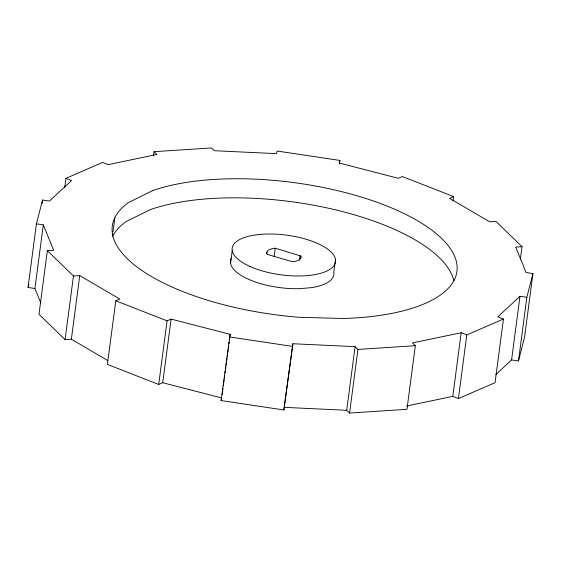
<?xml version="1.0" encoding="UTF-8"?>
<svg xmlns="http://www.w3.org/2000/svg" width="561" height="561" viewBox="0 0 561 561"><rect width="100%" height="100%" fill="white"/><g stroke="black" fill="none" stroke-linecap="round" stroke-linejoin="round"><path stroke-width="0.84" d="M40.736 302.793L34.915 288.494L28.05 287.463L36.43 223.839L42.531 200.046L49.403 201.076L71.542 180.53L65.925 178.342L64.676 187.795M42.082 203.489L42.531 200.046M34.915 288.494L43.302 224.863L36.43 223.839M43.302 224.863L53.646 250.276L47.362 250.69L38.982 314.314L65.076 339.622L71.359 339.209L107.642 360.471M65.076 339.622L73.456 275.991L47.362 250.69M71.359 339.209L79.739 275.584L73.456 275.991M112.452 236.013L112.796 233.411M113.027 231.672L114.858 217.794M79.739 275.584L119.802 299.055L115.79 300.794L107.403 364.419L158.7 384.46L162.718 382.721L221.756 397.959L221.083 400.561L283.845 409.965L292.891 343.739L355.085 346.663L357.946 349.433L415.343 345.681L406.963 409.313L349.566 413.057L346.705 410.287L284.511 407.363M153.469 155.993L154.037 151.687L211.434 147.943L214.295 150.713L276.489 153.637L277.155 151.035L339.917 160.439L339.461 163.875M158.7 384.46L167.087 320.829L171.098 319.09L230.136 334.335L229.912 336.053M162.718 382.721L171.098 319.09M230.564 263.411L232.233 250.683M221.083 400.561L230.136 334.335M222.205 394.523L222.436 392.805M222.661 391.08L222.998 388.5M223.341 385.926L223.566 384.201M223.79 382.483L224.134 379.902M224.358 378.184L224.702 375.604M225.038 373.023L225.263 371.305M225.494 369.587L225.831 367.006M226.055 365.288L226.399 362.708M226.623 360.989L226.967 358.409M227.191 356.691L227.528 354.11M227.759 352.392L228.096 349.812M228.32 348.086L228.664 345.513M228.888 343.788L229.112 342.07M229.456 339.489L229.68 337.771M266.748 253.719L266.98 252.001M274.133 256.763L275.255 248.2L300.815 256.033L301.11 256.938A17.377 6.676 7.5 0 1 292.456 261.791L266.952 254.294L266.601 253.053L267.197 251.377A17.377 6.676 7.5 0 1 275.255 248.2M299.385 260.059L299.946 255.781M300.479 258.607L300.815 256.033M283.845 409.965L292.891 343.739M335.478 259.308L333.802 272.036A52.138 20.035 7.5 0 1 311.243 287.674L299.167 288.684A52.138 20.035 7.5 0 1 231.349 258.235M346.705 410.287L355.085 346.663M349.566 413.057L357.946 349.433M453.029 200.88L453.597 196.581L402.3 176.54L398.282 178.279L339.244 163.041L339.917 160.439M452.797 396.368L461.177 332.736L466.794 334.931L503.455 319.034L495.075 382.658L458.414 398.562L452.797 396.368L406.669 406.003M458.414 398.562L466.794 334.931M520.32 259.582L522.018 246.686L495.924 221.378L489.641 221.791L449.578 198.321L453.597 196.581M495.784 374.601L511.597 359.924L519.977 296.292L526.849 297.323L532.95 273.537L526.085 272.506L515.734 247.092L522.018 246.686M511.597 359.924L518.469 360.954L526.849 297.323M532.95 273.537L524.57 337.161L518.469 360.954M28.05 287.463L28.892 284.182M519.977 296.292L497.838 316.839L503.455 319.034M65.925 178.342L102.586 162.438L108.203 164.632L156.891 154.457L154.037 151.687M461.177 332.736L412.489 342.911L415.343 345.681M229.47 336.937L292.225 346.34M115.79 300.794L167.087 320.829M112.677 236.202A173.791 66.724 7.5 0 1 125.959 221.686L150.229 209.632A173.791 66.724 7.5 0 1 333.458 209.365A173.791 66.724 7.5 0 1 453.884 280.626M152.746 190.544L128.476 202.598A173.791 66.724 7.5 0 0 299.413 317.309L343.395 318.494A173.791 66.724 7.5 0 0 426.185 226.146A173.791 66.724 7.5 0 0 152.746 190.544M250.01 266.475A52.138 20.035 7.5 0 0 334.693 264.476A52.138 20.035 7.5 0 0 266.868 234.028A52.138 20.035 7.5 0 0 250.01 266.475"/></g></svg>
